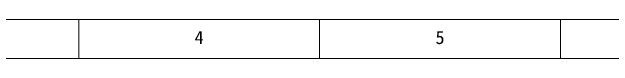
# Model space of a CAD drawing. Units: millimetres at full size. Extents: x -18456 to 18937, y -12290 to 13871.
# Drawn here: x -5778 to 5822, y 13121 to 13871 of the extents above; entities that cross this region are included whole.
import ezdxf
from ezdxf.enums import TextEntityAlignment as Align

# ---------------------------------------------------------------- set-up
doc = ezdxf.new("R2010")
doc.units = ezdxf.units.MM
doc.header["$LTSCALE"] = 100
doc.layers.add('1-2', color=5, linetype='Continuous', lineweight=18)
doc.styles.add('ＭＳ ゴシック', font='')
doc.styles.get('ＭＳ ゴシック').set_extended_font_data('MS Gothic')

msp = doc.modelspace()

# ---------------------------------------------------------------- linework, layer by layer
at = {"layer": '1-2', "color": 7}
msp.add_line((18937.1, 13870.9), (-18456.1, 13870.9), dxfattribs=at)
at = {"layer": '1-2', "color": 3}
for p, q in [((-4491.1, 13870.9), (-4491.1, 13120.9)), ((158.9, 13870.9), (158.9, 13120.9)), ((4808.9, 13870.9), (4808.9, 13120.9)), ((18187.1, 13120.9), (-17706.1, 13120.9))]:
    msp.add_line(p, q, dxfattribs=at)

# ---------------------------------------------------------------- texts
at = {"layer": '1-2', "color": 7, "style": 'ＭＳ ゴシック'}
for s, p in [('4', (-2253.6, 13320.9)), ('5', (2396.4, 13320.9))]:
    msp.add_text(s, height=256.6, dxfattribs=at).set_placement(p, align=Align.BOTTOM_LEFT)

doc.saveas('drawing.dxf')
